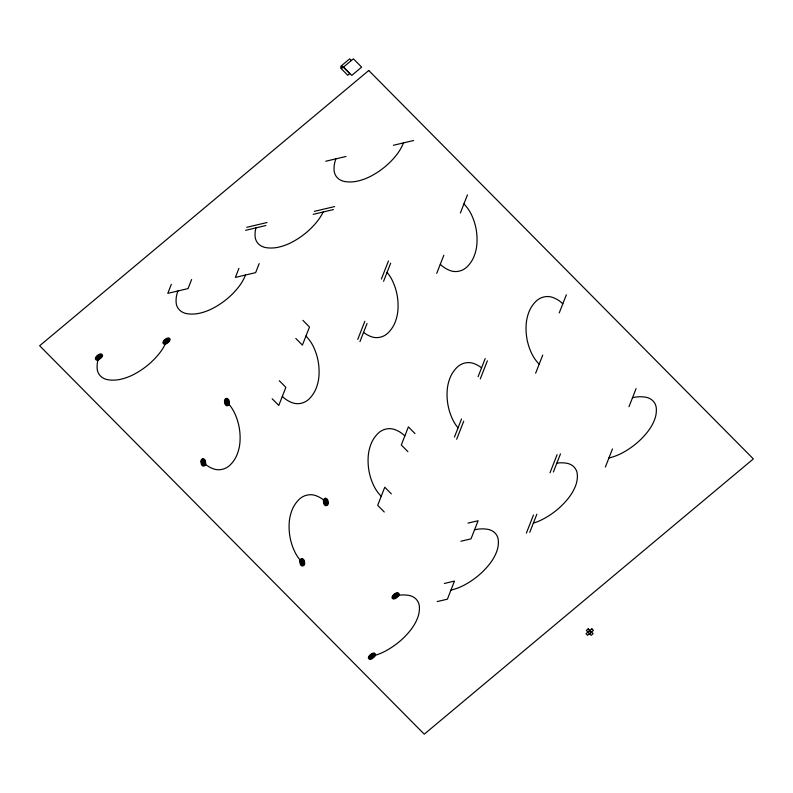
<?xml version="1.0" encoding="UTF-8"?>
<svg xmlns="http://www.w3.org/2000/svg" width="793" height="793" viewBox="0 0 793 793"><rect width="100%" height="100%" fill="white"/><g stroke="black" fill="none" stroke-linecap="round" stroke-linejoin="round"><path stroke-width="1.19" d="M171.338 284.31L167.789 293.36L188.06 288.583L191.609 279.532M238.911 268.371L235.372 277.421L255.643 272.633L259.182 263.583M357.762 339.384L364.849 321.284M381.383 279.047L388.471 260.947M359.953 341.605L367.04 323.504M383.584 281.267L390.671 263.167M436.745 273.327L443.832 255.227M460.366 212.99L467.454 194.89M454.458 437.042L461.546 418.942M478.08 376.715L485.167 358.614M456.659 439.263L463.746 421.162M480.28 378.925L487.368 360.825M535.642 373.206L542.729 355.105M559.263 312.868L566.351 294.768M526.383 533.114L533.471 515.014M550.005 472.777L557.092 454.676M529.764 532.321L536.851 514.211M553.385 471.984L560.473 453.883M605.366 467.047L612.454 448.947M628.988 406.72L636.075 388.62M587.871 632.001L589.814 630.376M589.625 633.766L591.558 632.14M325.754 161.237L346.026 156.459M393.338 145.297L413.609 140.51M246.772 227.304L267.043 222.516M314.355 211.354L334.626 206.567M245.592 230.317L265.863 225.529M313.166 214.368L333.447 209.59M467.969 523.132L478.11 520.743L471.022 538.843L460.882 541.232M444.348 583.47L454.488 581.071L447.401 599.171L437.26 601.57M351.319 60.536L349.673 58.87L340.722 66.354L342.378 68.02L353.41 58.821L361.648 67.147L351.775 75.404L343.538 67.078M302.896 320.352L309.488 327.013L302.401 345.114L295.809 338.452M414.977 433.553L408.385 426.892L401.298 444.992L407.889 451.653M589.952 630.445L591.499 632.011M279.265 380.69L285.867 387.351L278.779 405.451L272.187 398.79M391.355 493.89L384.764 487.229L377.676 505.329L384.268 511.991M371.957 656.188A48.73 42.941 -21.4 0 0 385.091 651.251A73.61 64.877 -21.4 0 0 410.982 629.592A48.73 42.941 -21.4 0 0 417.554 618.044A31.115 27.418 -21.4 0 0 419.348 606.278A14.75 13.005 -21.4 0 0 408.494 595.315A31.115 27.418 -21.4 0 0 395.578 595.85M450.939 590.121A48.73 42.941 -21.4 0 0 464.074 585.194A73.61 64.877 -21.4 0 0 489.965 563.536A48.73 42.941 -21.4 0 0 496.547 551.987A31.115 27.418 -21.4 0 0 498.331 540.221A14.75 13.005 -21.4 0 0 487.477 529.258A31.115 27.418 -21.4 0 0 474.561 529.793M533.352 523.132A48.73 42.941 -21.4 0 0 543.056 519.128A73.61 64.877 -21.4 0 0 568.948 497.469A48.73 42.941 -21.4 0 0 575.53 485.921A31.115 27.418 -21.4 0 0 577.314 474.155A14.75 13.005 -21.4 0 0 566.46 463.191A31.115 27.418 -21.4 0 0 556.855 463.112M608.905 457.997A48.73 42.941 -21.4 0 0 622.039 453.071A73.61 64.877 -21.4 0 0 647.931 431.412A48.73 42.941 -21.4 0 0 654.512 419.864A31.115 27.418 -21.4 0 0 656.297 408.098A14.75 13.005 -21.4 0 0 645.443 397.134A31.115 27.418 -21.4 0 0 632.527 397.67M302.232 562.336A48.73 42.941 -21.4 0 1 294.996 552.215A73.61 64.877 -21.4 0 1 289.227 522.478A48.73 42.941 -21.4 0 1 292.072 509.978A31.115 27.418 -21.4 0 1 298.981 499.521A14.75 13.005 -21.4 0 1 315.673 495.575A31.115 27.418 -21.4 0 1 325.854 501.999M404.836 435.942A31.115 27.418 -21.4 0 0 394.656 429.519A14.75 13.005 -21.4 0 0 377.964 433.454A31.115 27.418 -21.4 0 0 371.055 443.911A48.73 42.941 -21.4 0 0 368.21 456.421A73.61 64.877 -21.4 0 0 373.979 486.149A48.73 42.941 -21.4 0 0 381.215 496.279M481.559 367.843A31.115 27.418 -21.4 0 0 473.639 363.452A14.75 13.005 -21.4 0 0 456.946 367.397A31.115 27.418 -21.4 0 0 450.037 377.855A48.73 42.941 -21.4 0 0 447.193 390.354A73.61 64.877 -21.4 0 0 452.962 420.092A48.73 42.941 -21.4 0 0 458.057 427.863M562.812 303.818A31.115 27.418 -21.4 0 0 552.622 297.395A14.75 13.005 -21.4 0 0 535.929 301.33A31.115 27.418 -21.4 0 0 529.02 311.788A48.73 42.941 -21.4 0 0 526.175 324.297A73.61 64.877 -21.4 0 0 531.944 354.025A48.73 42.941 -21.4 0 0 539.181 364.156M203.335 462.458A31.115 27.418 -21.4 0 0 213.525 468.891A14.75 13.005 -21.4 0 0 230.218 464.946A31.115 27.418 -21.4 0 0 237.127 454.488A48.73 42.941 -21.4 0 0 239.972 441.988A73.61 64.877 -21.4 0 0 234.193 412.251A48.73 42.941 -21.4 0 0 226.957 402.12M282.318 396.401A31.115 27.418 -21.4 0 0 292.508 402.824A14.75 13.005 -21.4 0 0 309.201 398.889A31.115 27.418 -21.4 0 0 316.11 388.421A48.73 42.941 -21.4 0 0 318.955 375.922A73.61 64.877 -21.4 0 0 313.176 346.184A48.73 42.941 -21.4 0 0 305.939 336.063M363.571 332.376A31.115 27.418 -21.4 0 0 371.491 336.767A14.75 13.005 -21.4 0 0 388.183 332.822A31.115 27.418 -21.4 0 0 395.092 322.364A48.73 42.941 -21.4 0 0 397.937 309.865A73.61 64.877 -21.4 0 0 392.158 280.127A48.73 42.941 -21.4 0 0 387.073 272.346M440.284 264.277A31.115 27.418 -21.4 0 0 450.474 270.7A14.75 13.005 -21.4 0 0 467.166 266.765A31.115 27.418 -21.4 0 0 474.075 256.298A48.73 42.941 -21.4 0 0 476.92 243.798A73.61 64.877 -21.4 0 0 471.141 214.06A48.73 42.941 -21.4 0 0 463.905 203.94M98.947 357.028A31.115 27.418 -21.4 0 0 97.152 368.795A14.75 13.005 -21.4 0 0 108.007 379.768A31.115 27.418 -21.4 0 0 120.923 379.232A48.73 42.941 -21.4 0 0 134.057 374.296A73.61 64.877 -21.4 0 0 159.948 352.637A48.73 42.941 -21.4 0 0 166.52 341.089M177.929 290.972A31.115 27.418 -21.4 0 0 176.135 302.738A14.75 13.005 -21.4 0 0 186.989 313.701A31.115 27.418 -21.4 0 0 199.905 313.166A48.73 42.941 -21.4 0 0 213.039 308.239A73.61 64.877 -21.4 0 0 238.931 286.58A48.73 42.941 -21.4 0 0 245.503 275.022M255.931 227.878A31.115 27.418 -21.4 0 0 255.118 236.671A14.75 13.005 -21.4 0 0 265.972 247.644A31.115 27.418 -21.4 0 0 278.888 247.109A48.73 42.941 -21.4 0 0 292.022 242.172A73.61 64.877 -21.4 0 0 317.914 220.513A48.73 42.941 -21.4 0 0 323.157 212.018M335.895 158.848A31.115 27.418 -21.4 0 0 334.101 170.614A14.75 13.005 -21.4 0 0 344.955 181.577A31.115 27.418 -21.4 0 0 357.871 181.042A48.73 42.941 -21.4 0 0 371.005 176.115A73.61 64.877 -21.4 0 0 396.896 154.457A48.73 42.941 -21.4 0 0 403.468 142.899M97.589 357.356C99.571 361.192 102.218 352.112 97.589 357.356M98.273 357.197C99.303 358.793 100.205 354.818 98.273 357.197M165.172 341.406C167.145 345.252 169.801 336.173 165.172 341.406M165.846 341.248C166.877 342.844 167.789 338.869 165.846 341.248M370.609 656.505C372.591 660.341 375.228 651.271 370.609 656.505M371.283 656.346C372.314 657.942 373.225 653.967 371.283 656.346M394.23 596.167C396.222 600.004 398.859 590.934 394.23 596.167M394.904 596.009C395.945 597.605 396.847 593.64 394.904 596.009M202.453 461.576C202.453 467.315 206.23 459.801 202.453 461.576M202.899 462.012C202.899 464.886 204.782 461.129 202.899 462.012M226.084 401.238C226.074 406.987 229.851 399.464 226.084 401.238M226.52 401.684C226.52 404.549 228.404 400.792 226.52 401.684M301.36 561.454C301.35 567.193 305.127 559.68 301.36 561.454M301.796 561.9C301.796 564.765 303.679 561.008 301.796 561.9M324.981 501.117C324.981 506.866 328.748 499.342 324.981 501.117M325.417 501.563C325.417 504.437 327.301 500.67 325.417 501.563M97.39 355.462L96.221 356.672A4.877 4.292 -21.4 0 0 95.566 357.831A3.113 2.746 -21.4 0 0 95.388 359.011L96.389 360.111A3.301 2.914 -21.4 0 0 97.767 360.052A4.877 4.292 -21.4 0 0 99.075 359.556L101.663 357.395A4.877 4.292 -21.4 0 0 102.327 356.235A3.113 2.746 -21.4 0 0 102.505 355.056L101.415 353.965A3.113 2.746 -21.4 0 0 100.126 354.015A4.877 4.292 -21.4 0 0 98.808 354.511L97.39 355.462M97.698 355.779L96.766 356.751A3.896 3.44 -21.4 0 0 96.24 357.673A2.488 2.191 -21.4 0 0 96.102 358.614L96.905 359.487A2.647 2.329 -21.4 0 0 97.995 359.447A3.896 3.44 -21.4 0 0 99.046 359.051L101.117 357.316A3.896 3.44 -21.4 0 0 101.643 356.394A2.488 2.191 -21.4 0 0 101.791 355.452L100.919 354.58A2.488 2.191 -21.4 0 0 99.888 354.62A3.896 3.44 -21.4 0 0 98.838 355.016L97.698 355.779M98.015 356.087L97.311 356.82A2.924 2.577 -21.4 0 0 96.915 357.514A1.864 1.645 -21.4 0 0 96.805 358.218L97.41 358.872A1.982 1.745 -21.4 0 0 98.233 358.842A2.924 2.577 -21.4 0 0 99.026 358.545L100.572 357.246A2.924 2.577 -21.4 0 0 100.969 356.553A1.864 1.645 -21.4 0 0 101.078 355.849L100.424 355.195A1.864 1.645 -21.4 0 0 99.65 355.224A2.924 2.577 -21.4 0 0 98.867 355.522L98.015 356.087M164.964 339.513L163.804 340.732A4.877 4.292 -21.4 0 0 163.14 341.882A3.113 2.746 -21.4 0 0 162.962 343.062L163.973 344.162A3.301 2.914 -21.4 0 0 165.34 344.103A4.877 4.292 -21.4 0 0 166.649 343.607L169.246 341.446A4.877 4.292 -21.4 0 0 169.9 340.286A3.113 2.746 -21.4 0 0 170.079 339.117L168.998 338.016A3.113 2.746 -21.4 0 0 167.7 338.066A4.877 4.292 -21.4 0 0 166.391 338.561L164.964 339.513M165.281 339.83L164.349 340.802A3.896 3.44 -21.4 0 0 163.814 341.724A2.488 2.191 -21.4 0 0 163.675 342.665L164.478 343.547A2.647 2.329 -21.4 0 0 165.578 343.498A3.896 3.44 -21.4 0 0 166.629 343.101L168.701 341.377A3.896 3.44 -21.4 0 0 169.226 340.445A2.488 2.191 -21.4 0 0 169.365 339.513L168.503 338.631A2.488 2.191 -21.4 0 0 167.472 338.67A3.896 3.44 -21.4 0 0 166.421 339.067L165.281 339.83M165.588 340.147L164.885 340.871A2.924 2.577 -21.4 0 0 164.498 341.565A1.864 1.645 -21.4 0 0 164.389 342.269L164.994 342.933A1.982 1.745 -21.4 0 0 165.816 342.893A2.924 2.577 -21.4 0 0 166.599 342.606L168.156 341.297A2.924 2.577 -21.4 0 0 168.552 340.613A1.864 1.645 -21.4 0 0 168.661 339.9L168.007 339.245A1.864 1.645 -21.4 0 0 167.234 339.275A2.924 2.577 -21.4 0 0 166.441 339.573L165.588 340.147M394.032 594.284L392.862 595.493A4.877 4.292 -21.4 0 0 392.198 596.643A3.113 2.746 -21.4 0 0 392.02 597.823L393.11 598.923A3.113 2.746 -21.4 0 0 394.399 598.864A4.877 4.292 -21.4 0 0 395.717 598.378L398.304 596.207A4.877 4.292 -21.4 0 0 398.958 595.057A3.301 2.914 -21.4 0 0 399.147 593.808L398.056 592.777A3.113 2.746 -21.4 0 0 396.768 592.837A4.877 4.292 -21.4 0 0 395.449 593.323L394.032 594.284M394.339 594.591L393.407 595.563A3.896 3.44 -21.4 0 0 392.882 596.485A2.488 2.191 -21.4 0 0 392.733 597.426L393.606 598.309A2.488 2.191 -21.4 0 0 394.636 598.269A3.896 3.44 -21.4 0 0 395.687 597.872L397.759 596.138A3.896 3.44 -21.4 0 0 398.284 595.216A2.647 2.329 -21.4 0 0 398.433 594.215L397.561 593.392A2.488 2.191 -21.4 0 0 396.53 593.442A3.896 3.44 -21.4 0 0 395.479 593.828L394.339 594.591M394.646 594.909L393.952 595.632A2.924 2.577 -21.4 0 0 393.556 596.326A1.864 1.645 -21.4 0 0 393.447 597.04L394.101 597.694A1.864 1.645 -21.4 0 0 394.874 597.664A2.924 2.577 -21.4 0 0 395.657 597.367L397.214 596.068A2.924 2.577 -21.4 0 0 397.61 595.374A1.982 1.745 -21.4 0 0 397.719 594.621L397.065 594.007A1.864 1.645 -21.4 0 0 396.292 594.036A2.924 2.577 -21.4 0 0 395.499 594.334L394.646 594.909M370.4 654.621L369.241 655.831A4.877 4.292 -21.4 0 0 368.576 656.981A3.113 2.746 -21.4 0 0 368.398 658.16L369.488 659.261A3.113 2.746 -21.4 0 0 370.777 659.201A4.877 4.292 -21.4 0 0 372.086 658.715L374.683 656.545A4.877 4.292 -21.4 0 0 375.337 655.385A3.301 2.914 -21.4 0 0 375.525 654.136L374.435 653.115A3.113 2.746 -21.4 0 0 373.136 653.174A4.877 4.292 -21.4 0 0 371.828 653.66L370.4 654.621M370.718 654.929L369.786 655.9A3.896 3.44 -21.4 0 0 369.251 656.822A2.488 2.191 -21.4 0 0 369.112 657.764L369.984 658.646A2.488 2.191 -21.4 0 0 371.015 658.596A3.896 3.44 -21.4 0 0 372.066 658.21L374.137 656.475A3.896 3.44 -21.4 0 0 374.663 655.553A2.647 2.329 -21.4 0 0 374.811 654.552L373.939 653.729A2.488 2.191 -21.4 0 0 372.898 653.769A3.896 3.44 -21.4 0 0 371.858 654.166L370.718 654.929M371.025 655.246L370.321 655.97A2.924 2.577 -21.4 0 0 369.934 656.663A1.864 1.645 -21.4 0 0 369.825 657.367L370.47 658.031A1.864 1.645 -21.4 0 0 371.253 658.002A2.924 2.577 -21.4 0 0 372.036 657.704L373.592 656.406A2.924 2.577 -21.4 0 0 373.989 655.712A1.982 1.745 -21.4 0 0 374.098 654.959L373.444 654.344A1.864 1.645 -21.4 0 0 372.67 654.374A2.924 2.577 -21.4 0 0 371.877 654.671L371.025 655.246M342.536 66.354L340.564 68.01L347.78 75.295L349.753 73.64L342.536 66.354M368.745 70.498L39.65 345.758L424.255 734.179L753.35 458.919L368.745 70.498M588.267 628.809L586.324 630.435L591.172 635.322L593.105 633.706L588.267 628.809M591.885 628.829L585.997 633.746L587.544 635.312L593.432 630.385L591.885 628.829M226.243 398.423L225.45 398.859A3.113 2.746 -21.4 0 0 224.766 399.9A4.877 4.292 -21.4 0 0 224.478 401.159L225.053 404.133A4.877 4.292 -21.4 0 0 225.777 405.144A3.301 2.914 -21.4 0 0 226.857 405.828L228.463 405.392A3.113 2.746 -21.4 0 0 229.157 404.341A4.877 4.292 -21.4 0 0 229.445 403.092L228.86 400.118A4.877 4.292 -21.4 0 0 228.136 399.107A3.113 2.746 -21.4 0 0 227.125 398.463L226.243 398.423M226.382 399.166L225.757 399.513A2.488 2.191 -21.4 0 0 225.202 400.346A3.896 3.44 -21.4 0 0 224.974 401.347L225.44 403.726A3.896 3.44 -21.4 0 0 226.015 404.539A2.647 2.329 -21.4 0 0 226.877 405.084L228.166 404.737A2.488 2.191 -21.4 0 0 228.721 403.905A3.896 3.44 -21.4 0 0 228.949 402.903L228.483 400.524A3.896 3.44 -21.4 0 0 227.908 399.712A2.488 2.191 -21.4 0 0 227.085 399.196L226.382 399.166M226.53 399.9L226.055 400.168A1.864 1.645 -21.4 0 0 225.638 400.792A2.924 2.577 -21.4 0 0 225.47 401.545L225.817 403.33A2.924 2.577 -21.4 0 0 226.253 403.934A1.982 1.745 -21.4 0 0 226.897 404.341L227.869 404.083A1.864 1.645 -21.4 0 0 228.275 403.459A2.924 2.577 -21.4 0 0 228.453 402.705L228.106 400.921A2.924 2.577 -21.4 0 0 227.67 400.316A1.864 1.645 -21.4 0 0 227.056 399.93L226.53 399.9M202.621 458.76L201.828 459.197A3.113 2.746 -21.4 0 0 201.135 460.237A4.877 4.292 -21.4 0 0 200.857 461.486L201.432 464.46A4.877 4.292 -21.4 0 0 202.156 465.481A3.301 2.914 -21.4 0 0 203.236 466.155L204.842 465.729A3.113 2.746 -21.4 0 0 205.536 464.678A4.877 4.292 -21.4 0 0 205.813 463.429L205.238 460.455A4.877 4.292 -21.4 0 0 204.515 459.444A3.113 2.746 -21.4 0 0 203.504 458.8L202.621 458.76M202.76 459.494L202.126 459.851A2.488 2.191 -21.4 0 0 201.581 460.683A3.896 3.44 -21.4 0 0 201.353 461.685L201.809 464.064A3.896 3.44 -21.4 0 0 202.393 464.876A2.647 2.329 -21.4 0 0 203.256 465.422L204.544 465.075A2.488 2.191 -21.4 0 0 205.09 464.232A3.896 3.44 -21.4 0 0 205.318 463.231L204.862 460.862A3.896 3.44 -21.4 0 0 204.277 460.049A2.488 2.191 -21.4 0 0 203.464 459.534L202.76 459.494M202.909 460.237L202.433 460.505A1.864 1.645 -21.4 0 0 202.017 461.129A2.924 2.577 -21.4 0 0 201.848 461.883L202.195 463.667A2.924 2.577 -21.4 0 0 202.631 464.272A1.982 1.745 -21.4 0 0 203.276 464.678L204.237 464.42A1.864 1.645 -21.4 0 0 204.653 463.796A2.924 2.577 -21.4 0 0 204.822 463.043L204.475 461.258A2.924 2.577 -21.4 0 0 204.049 460.654A1.864 1.645 -21.4 0 0 203.434 460.267L202.909 460.237M325.14 498.301L324.347 498.738A3.113 2.746 -21.4 0 0 323.663 499.788A4.877 4.292 -21.4 0 0 323.375 501.037L323.95 504.011A4.877 4.292 -21.4 0 0 324.674 505.022A3.301 2.914 -21.4 0 0 325.754 505.706L327.36 505.27A3.113 2.746 -21.4 0 0 328.054 504.219A4.877 4.292 -21.4 0 0 328.342 502.97L327.767 499.996A4.877 4.292 -21.4 0 0 327.043 498.985A3.113 2.746 -21.4 0 0 326.022 498.341L325.14 498.301M325.279 499.045L324.654 499.392A2.488 2.191 -21.4 0 0 324.099 500.224A3.896 3.44 -21.4 0 0 323.871 501.226L324.337 503.605A3.896 3.44 -21.4 0 0 324.912 504.417A2.647 2.329 -21.4 0 0 325.774 504.963L327.063 504.616A2.488 2.191 -21.4 0 0 327.618 503.783A3.896 3.44 -21.4 0 0 327.846 502.782L327.38 500.403A3.896 3.44 -21.4 0 0 326.805 499.59A2.488 2.191 -21.4 0 0 325.992 499.075L325.279 499.045M325.427 499.778L324.952 500.046A1.864 1.645 -21.4 0 0 324.535 500.67A2.924 2.577 -21.4 0 0 324.367 501.424L324.714 503.208A2.924 2.577 -21.4 0 0 325.15 503.813A1.982 1.745 -21.4 0 0 325.794 504.219L326.766 503.961A1.864 1.645 -21.4 0 0 327.172 503.337A2.924 2.577 -21.4 0 0 327.35 502.584L327.003 500.799A2.924 2.577 -21.4 0 0 326.567 500.195A1.864 1.645 -21.4 0 0 325.953 499.808L325.427 499.778M301.518 558.639L300.725 559.075A3.113 2.746 -21.4 0 0 300.041 560.116A4.877 4.292 -21.4 0 0 299.754 561.375L300.329 564.348A4.877 4.292 -21.4 0 0 301.053 565.359A3.301 2.914 -21.4 0 0 302.133 566.043L303.739 565.607A3.113 2.746 -21.4 0 0 304.433 564.557A4.877 4.292 -21.4 0 0 304.72 563.308L304.135 560.334A4.877 4.292 -21.4 0 0 303.412 559.323A3.113 2.746 -21.4 0 0 302.401 558.678L301.518 558.639M301.657 559.382L301.033 559.729A2.488 2.191 -21.4 0 0 300.478 560.562A3.896 3.44 -21.4 0 0 300.25 561.563L300.706 563.942A3.896 3.44 -21.4 0 0 301.29 564.755A2.647 2.329 -21.4 0 0 302.153 565.3L303.441 564.953A2.488 2.191 -21.4 0 0 303.997 564.11A3.896 3.44 -21.4 0 0 304.225 563.119L303.759 560.74A3.896 3.44 -21.4 0 0 303.184 559.927A2.488 2.191 -21.4 0 0 302.361 559.412L301.657 559.382M301.806 560.116L301.33 560.383A1.864 1.645 -21.4 0 0 300.914 561.008A2.924 2.577 -21.4 0 0 300.745 561.761L301.092 563.545A2.924 2.577 -21.4 0 0 301.528 564.15A1.982 1.745 -21.4 0 0 302.173 564.557L303.134 564.299A1.864 1.645 -21.4 0 0 303.55 563.674A2.924 2.577 -21.4 0 0 303.719 562.921L303.382 561.137A2.924 2.577 -21.4 0 0 302.946 560.532A1.864 1.645 -21.4 0 0 302.331 560.145L301.806 560.116"/></g></svg>
